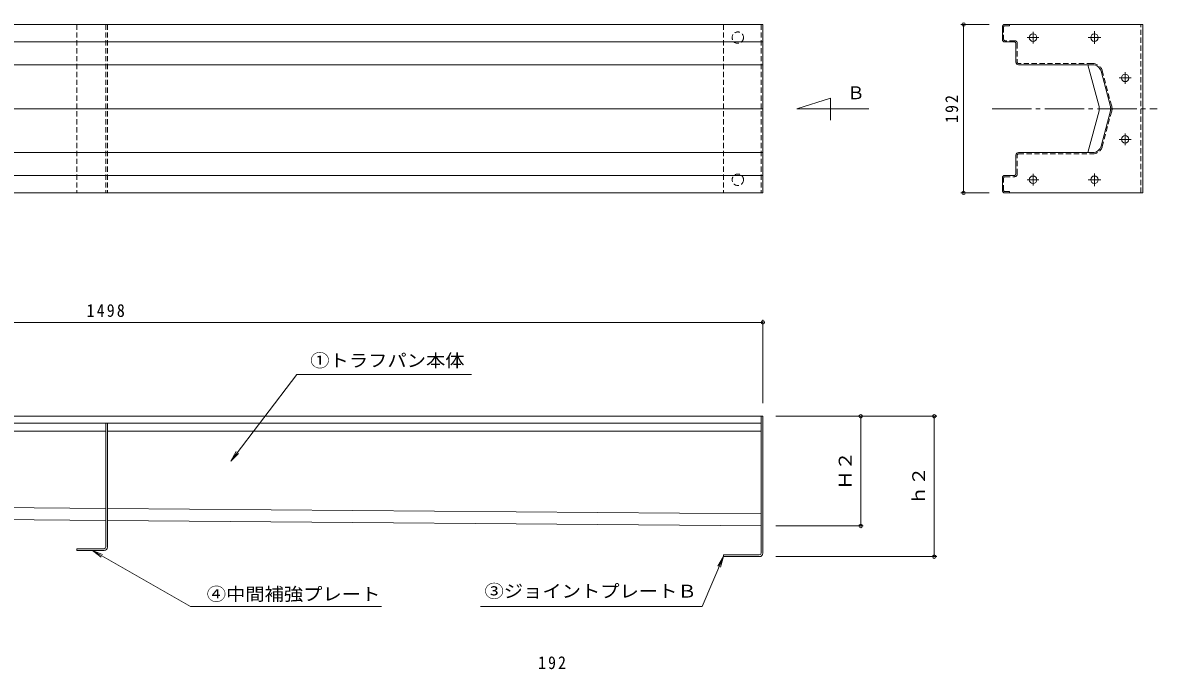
# Model space of a CAD drawing. Units: millimetres, scale not verified. Extents: x -1235 to 1250, y -959 to 955.
# Drawn here: x -400 to 893, y 218 to 955 of the extents above; entities that cross this region are included whole.
import ezdxf
from ezdxf.enums import TextEntityAlignment as Align

# ---------------------------------------------------------------- set-up
doc = ezdxf.new("R2010")
doc.units = ezdxf.units.MM
doc.header["$LTSCALE"] = 5
doc.header["$PDMODE"] = 32
doc.header["$PDSIZE"] = 4
doc.linetypes.add('CHAIN2', pattern=[12, 9, -1, 1, -1])
doc.linetypes.add('DASHED1', pattern=[1.8, 1.2, -0.6])
for name, color, linetype, lineweight in [('0-0_通り芯', 4, 'Continuous', 9), ('0-1_躯体', 7, 'DASHED1', 9), ('0-F_092', 7, 'Continuous', 9), ('1-F_Hojo', 7, 'Continuous', 9)]:
    doc.layers.add(name, color=color, linetype=linetype, lineweight=lineweight)
doc.styles.add('ＭＳ ゴシック', font='')
doc.styles.get('ＭＳ ゴシック').set_extended_font_data('MS Gothic')

msp = doc.modelspace()

# ---------------------------------------------------------------- linework, layer by layer
at = {"layer": '0-0_通り芯'}
for p, q in [((716.387, 936.301), (716.387, 950.301)), ((719.387, 953.301), (724.387, 953.301)), ((724.387, 953.301), (876.387, 953.301)), ((876.387, 761.301), (876.387, 953.301)), ((-1054.647, 933.301), (443.353, 933.301)), ((719.387, 933.301), (730.387, 933.301)), ((731.887, 910.301), (731.887, 931.801)), ((-1054.647, 907.301), (443.353, 907.301)), ((734.887, 907.301), (819.217, 907.301)), ((826.653, 859.889), (813.949, 907.301)), ((839.594, 859.889), (828.876, 899.889)), ((-1054.647, 857.301), (443.353, 857.301)), ((826.653, 854.713), (813.949, 807.301)), ((839.594, 854.713), (828.876, 814.713)), ((443.353, 807.301), (-1054.647, 807.301)), ((731.887, 804.301), (731.887, 782.801)), ((734.887, 807.301), (819.217, 807.301)), ((443.353, 781.301), (-1054.647, 781.301)), ((716.387, 764.301), (716.387, 778.301)), ((730.387, 781.301), (719.387, 781.301)), ((719.387, 761.301), (724.387, 761.301)), ((724.387, 761.301), (876.387, 761.301)), ((-1054.647, 506.73), (443.353, 506.73)), ((441.353, 506.73), (441.353, 381.731)), ((443.353, 506.73), (443.353, 381.731)), ((-1052.647, 498.731), (441.353, 498.731)), ((-305.647, 357.733), (-305.647, 498.731)), ((-303.647, 357.733), (-303.647, 498.731)), ((-1052.647, 489.731), (-305.647, 489.731)), ((-303.647, 489.731), (441.353, 489.731)), ((-305.532, 401.78), (-1052.532, 408.013)), ((441.468, 395.547), (-303.532, 401.763)), ((-305.647, 387.981), (-1052.647, 394.214)), ((441.353, 381.747), (-303.647, 387.964)), ((441.353, 350.731), (441.353, 381.731)), ((443.353, 350.731), (443.353, 381.731)), ((-338.647, 355.733), (-338.647, 353.733)), ((-307.647, 355.733), (-338.647, 355.733)), ((-307.647, 353.733), (-338.647, 353.733)), ((398.353, 346.731), (398.353, 348.731)), ((439.353, 348.731), (398.353, 348.731)), ((398.353, 346.731), (439.353, 346.731))]:
    msp.add_line(p, q, dxfattribs=at)
at = {"layer": '0-0_通り芯', "linetype": 'DASHED1'}
for p, q in [((717.887, 950.301), (717.887, 936.301)), ((719.388, 951.801), (724.387, 951.801)), ((724.387, 951.801), (724.387, 953.301)), ((874.387, 761.301), (874.387, 953.301)), ((730.388, 934.801), (719.388, 934.801)), ((733.387, 931.801), (733.387, 910.301)), ((818.717, 908.801), (734.887, 908.801)), ((841.043, 860.277), (830.325, 900.277)), ((841.043, 854.325), (830.325, 814.325)), ((733.387, 782.801), (733.387, 804.301)), ((734.888, 805.801), (819.217, 805.801)), ((717.887, 764.301), (717.887, 778.301)), ((719.388, 779.801), (730.388, 779.801)), ((719.388, 762.801), (724.387, 762.801)), ((724.387, 762.801), (724.387, 761.301))]:
    msp.add_line(p, q, dxfattribs=at)
at = {"layer": '0-0_通り芯', "linetype": 'CHAIN2'}
for p, q in [((751.388, 931.578), (751.388, 945.024)), ((821.387, 945.521), (821.387, 931.081)), ((758.11, 938.301), (744.665, 938.301)), ((814.168, 938.301), (828.841, 938.301)), ((856.392, 885.624), (856.392, 899.069)), ((863.115, 892.346), (849.669, 892.346)), ((856.392, 815.624), (856.392, 829.07)), ((863.115, 822.347), (849.669, 822.347)), ((758.11, 776.301), (744.664, 776.301)), ((751.387, 769.578), (751.387, 783.024)), ((814.168, 776.301), (828.607, 776.301)), ((821.387, 769.082), (821.387, 783.521))]:
    msp.add_line(p, q, dxfattribs=at)
at = {"layer": '0-0_通り芯'}
msp.add_lwpolyline([(-1054.647, 761.301), (-1054.647, 953.301), (443.353, 953.301), (443.353, 761.301)], close=True, dxfattribs=at)
for centre in [(751.388, 938.301), (821.387, 938.301), (856.392, 892.346), (856.392, 822.347), (751.387, 776.301), (821.387, 776.301)]:
    msp.add_circle(centre, 4.25, dxfattribs=at)
for centre, radius, start, end in [((719.387, 950.301), 3, 90, 180), ((719.387, 936.301), 3, 180, 270), ((730.387, 931.801), 1.5, 0, 90), ((734.887, 910.301), 3, 180, 270), ((819.217, 897.301), 10, 15.00009, 90), ((816.994, 857.301), 10, 344.99988, 15.00012), ((829.935, 857.301), 10, 344.9996, 15.00037), ((734.887, 804.301), 3, 90, 180), ((819.217, 817.301), 10, 270, 344.99991), ((719.387, 778.301), 3, 90, 180), ((730.387, 782.801), 1.5, 270, 0), ((719.387, 764.301), 3, 180, 270), ((-307.647, 357.733), 2, 270, 0), ((-307.647, 357.733), 4, 270, 0), ((439.353, 350.731), 4, 270, 0), ((439.353, 350.731), 2, 270, 0)]:
    msp.add_arc(centre, radius, start, end, dxfattribs=at)
at = {"layer": '0-0_通り芯', "linetype": 'DASHED1'}
for centre, radius, start, end in [((719.388, 950.301), 1.5, 90, 180), ((719.388, 936.301), 1.5, 180, 270), ((730.388, 931.801), 3, 0, 90), ((734.888, 910.301), 1.5, 180, 270), ((819.217, 897.301), 11.5, 15.00021, 90), ((829.935, 857.301), 11.5, 345.00064, 14.99959), ((734.888, 804.301), 1.5, 90, 180), ((819.217, 817.301), 11.5, 270, 344.99979), ((719.388, 778.301), 1.5, 90, 180), ((730.388, 782.801), 3, 270, 0), ((719.388, 764.301), 1.5, 180, 270)]:
    msp.add_arc(centre, radius, start, end, dxfattribs=at)
at = {"layer": '0-1_躯体'}
for p, q in [((-338.647, 953.301), (-338.647, 761.301)), ((-305.647, 953.301), (-305.647, 761.301)), ((-303.647, 953.301), (-303.647, 761.301)), ((398.353, 953.301), (398.353, 761.301)), ((441.353, 953.301), (441.353, 761.301))]:
    msp.add_line(p, q, dxfattribs=at)
at = {"layer": '0-1_躯体', "linetype": 'CHAIN2'}
msp.add_line((704.686, 857.301), (893.05, 857.301), dxfattribs=at)
at = {"layer": '0-1_躯体'}
for centre in [(414.853, 938.301), (414.853, 776.301)]:
    msp.add_circle(centre, 6.5, dxfattribs=at)
at = {"layer": '0-F_092'}
for p, q in [((701.387, 953.301), (669.194, 953.301)), ((672.194, 953.301), (672.194, 761.301)), ((482.196, 857.301), (564.064, 857.301)), ((701.387, 761.301), (669.194, 761.301)), ((-1054.647, 613.765), (443.353, 613.765)), ((443.353, 521.731), (443.353, 616.765)), ((-163.333, 455.626), (-87.73, 554.239)), ((111.407, 554.239), (-87.73, 554.239)), ((458.353, 506.73), (557.908, 506.73)), ((554.908, 506.73), (554.908, 381.731)), ((554.908, 506.73), (641.775, 506.73)), ((638.775, 506.73), (638.775, 346.731)), ((-163.333, 455.626), (-157.087, 466.454)), ((-163.333, 455.626), (-154.498, 464.469)), ((458.353, 381.731), (557.908, 381.731)), ((-321.004, 353.733), (-208.999, 290.02)), ((-321.004, 353.733), (-309.425, 349.024)), ((-321.004, 353.733), (-311.039, 346.188)), ((374.252, 290.02), (398.353, 346.731)), ((398.353, 346.731), (392.004, 335.963)), ((398.353, 346.731), (395.007, 334.687)), ((458.353, 346.731), (641.775, 346.731)), ((-208.999, 290.02), (8.535, 290.02)), ((121.303, 290.02), (374.252, 290.02))]:
    msp.add_line(p, q, dxfattribs=at)
msp.add_lwpolyline([(482.196, 857.301), (520.329, 869.437), (520.329, 844.298)], dxfattribs=at)
for p in [(672.194, 953.301), (672.194, 761.301), (443.353, 613.765), (554.908, 506.73), (638.775, 506.73), (554.908, 381.731), (638.775, 346.731)]:
    msp.add_point(p, dxfattribs=at)

# ---------------------------------------------------------------- texts
at = {"layer": '0-F_092', "color": 2, "style": 'ＭＳ ゴシック'}
msp.add_text('Ｂ', height=14.66, dxfattribs=at).set_placement((539.49, 863.675), align=Align.BOTTOM_LEFT)
at = {"layer": '0-F_092', "color": 2, "style": 'ＭＳ ゴシック', "width": 1.1}
for s, p in [('①トラフパン本体', (-72.647, 558.605)), ('④中間補強プレート', (-190.64, 292.342)), ('③ジョイントプレートＢ', (126.038, 295.655))]:
    msp.add_text(s, height=14.66, dxfattribs=at).set_placement(p, align=Align.BOTTOM_LEFT)
for s, p in [('Ｈ２', (548.908, 422.98)), ('ｈ２', (632.775, 405.48))]:
    msp.add_text(s, height=14.66, rotation=90, dxfattribs=at).set_placement(p, align=Align.BOTTOM_LEFT)
at = {"layer": '0-F_092', "color": 2, "insert": (666.194, 841.051), "char_height": 14.66, "attachment_point": 7, "rotation": 90, "style": 'ＭＳ ゴシック'}
msp.add_mtext('\\T1.27;\\W0.9;192', dxfattribs=at)
at = {"layer": '0-F_092', "color": 2, "insert": (-327.522, 619.764), "char_height": 14.66, "attachment_point": 7, "style": 'ＭＳ ゴシック'}
msp.add_mtext('\\T1.28;\\W0.9;1498', dxfattribs=at)
at = {"layer": '1-F_Hojo', "color": 2, "insert": (187.103, 218.326), "char_height": 14.66, "attachment_point": 7, "style": 'ＭＳ ゴシック'}
msp.add_mtext('\\T1.27;\\W0.9;192', dxfattribs=at)

doc.saveas('drawing.dxf')
